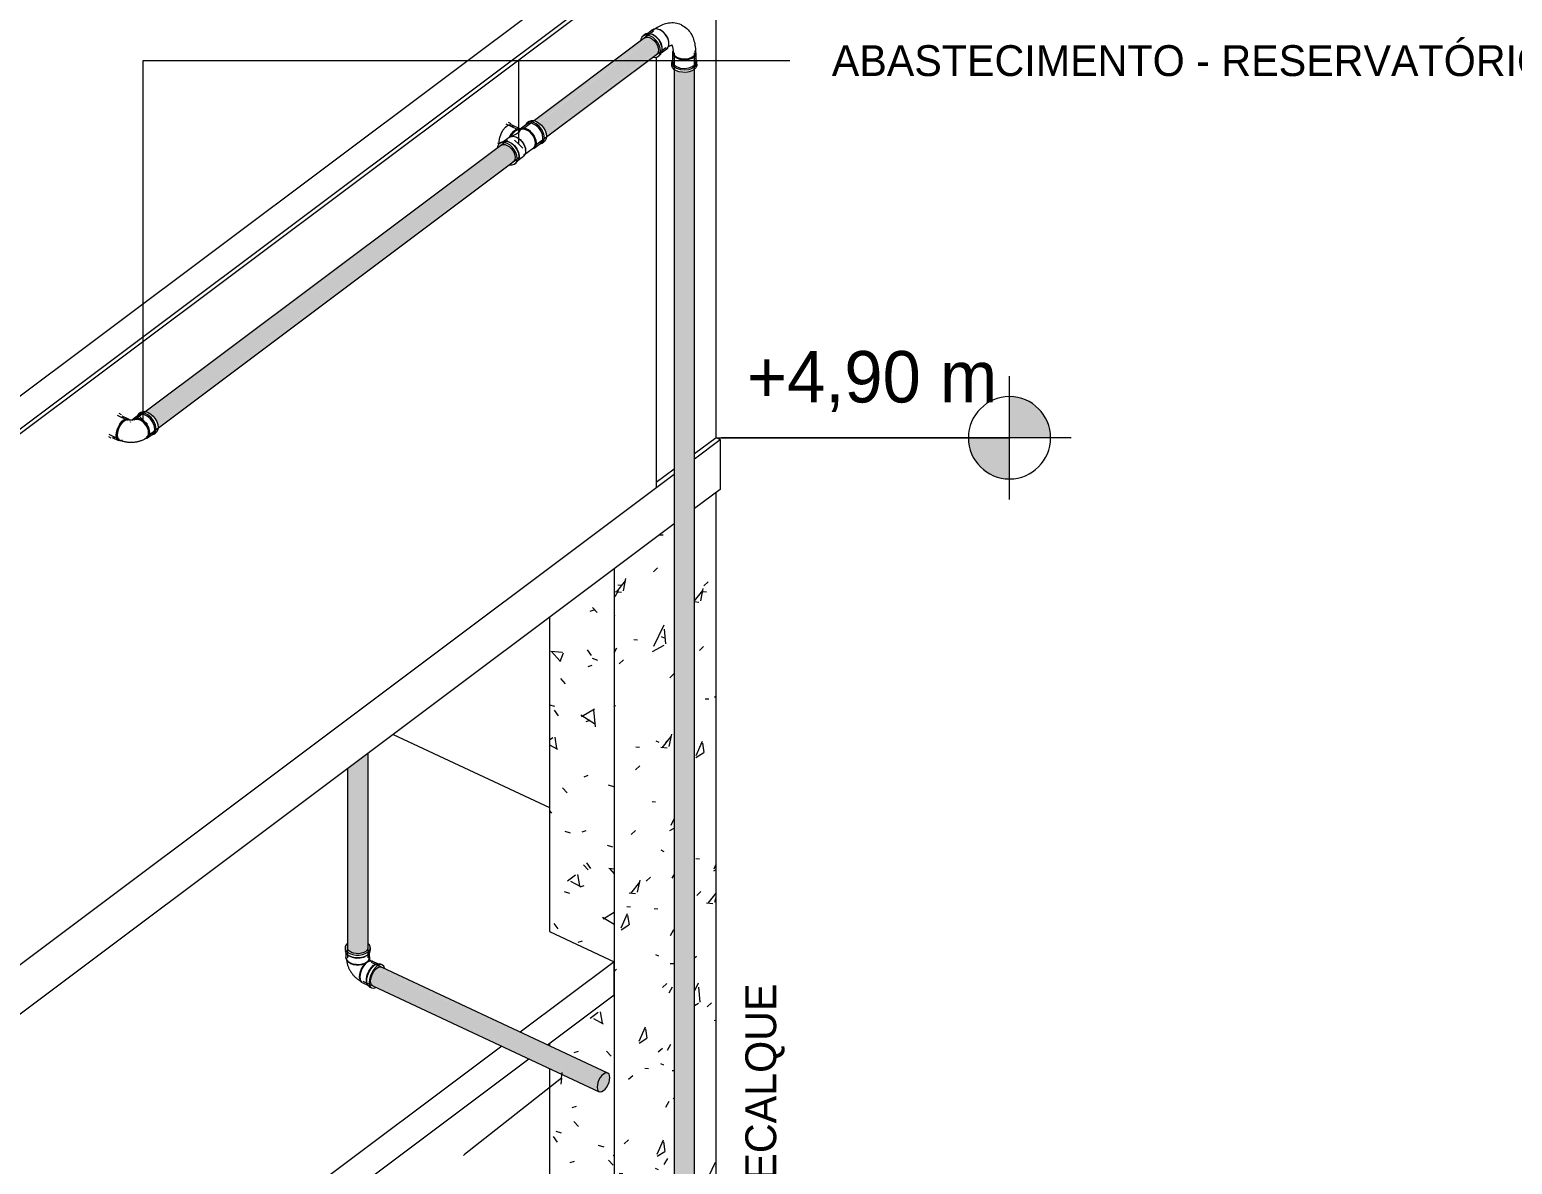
# Model space of a CAD drawing. Header units: metres. Extents: x 147 to 427, y -16 to 162.
# Drawn here: x 407.161 to 410.766, y -8.121 to -5.363 of the extents above; entities that cross this region are included whole.
import ezdxf

# ---------------------------------------------------------------- set-up
doc = ezdxf.new("R2010")
doc.units = ezdxf.units.M
doc.layers.add('A-FLOR', color=7, linetype='Continuous', lineweight=9, true_color=0x007f00)
for name, color, linetype, lineweight in [('A-WALL', 7, 'Continuous', 9), ('G-ANNO-DIMS', 7, 'Continuous', 5), ('G-ANNO-TEXT', 7, 'Continuous', 5), ('P-PIPE', 7, 'Continuous', 5), ('S-COLS', 7, 'Continuous', 5)]:
    doc.layers.add(name, color=color, linetype=linetype, lineweight=lineweight)
doc.styles.add('Century Gothic_1', font='GOTHIC.TTF', dxfattribs={"height": 0.075})
doc.styles.add('Century Gothic_3', font='GOTHIC.TTF', dxfattribs={"height": 0.125})

# ---------------------------------------------------------------- blocks, each defined once
blk = doc.blocks.new('Pilar retangular - 20 x 40 cm-4014565-CAIXA D')
at = {"layer": 'S-COLS', "true_color": 0xc0c0c0}
h = blk.add_hatch(dxfattribs=at)
h.set_pattern_fill('FP_11', color=9, style=0, pattern_type=2)
h.set_pattern_definition([(66.488, (173.182, -8.106), (0.2258913, 0.1435726), [0.03806, -0.41864]), (32.439, (173.182, -8.106), (-0.043703, 0.275211), [0.0223, -0.24535]), (99.022, (173.201, -8.094), (0.182193, 0.418781), [0.02322, -0.25544]), (64.581, (173.182, -8.024), (0.3361065, 0.184093), [0.05715, -0.62861]), (95.479, (173.21, -8.009), (0.294356, 0.619375), [0.03644, -0.40085]), (28.709, (173.182, -8.024), (0.29435, 0.619374), [0.03193, -0.35128]), (51.303, (173.213, -8.021), (0.187991, -0.023976), [0.03527, -0.38797]), (352.732, (173.213, -8.021), (0.076629, 0.354302), [0.01579, -0.17372]), (77.796, (173.229, -8.023), (0.264619, 0.3303264), [0.03021, -0.33228]), (60.21, (173.182, -8.106), (0.0038319, 0.1391553), [0.0166, -0.3113, 0.0166, -0.32035, -0.33317]), (60.21, (173.182, -8.106), (0.0038319, 0.1391553), [-0.66484, 0.0166, -0.31658]), (42.628, (173.182, -8.106), (0.0828553, 0.2235527), [0.014, -0.14811, 0.014, -0.25632, -0.10715]), (42.628, (173.182, -8.106), (0.0828553, 0.2235527), [-0.43244, 0.014, -0.09315]), (355.49, (173.112, -8.159), (0.1681203, 0.1167417), [0.00879, -0.05782, 0.00879, -0.19903, -0.27576]), (355.49, (173.112, -8.159), (0.1681203, 0.1167417), [-0.27443, 0.00879, -0.26697]), (336.159, (173.08, -8.182), (0.183663, 0.178603), [0.00838, -0.07413, 0.00838, -0.12312, -0.18658]), (336.159, (173.08, -8.182), (0.183663, 0.178603), [-0.214, 0.00838, -0.17821])])
h.paths.add_polyline_path([(177.9897, -10.4896), (178.2377, -10.3038), (178.2377, -6.4877), (178.1853, -6.527), (178.1853, -9.6561), (178.1896, -9.6613), (178.191, -9.6651), (178.1909, -9.6755), (178.1888, -9.6792), (178.1888, -9.6986), (178.1872, -9.7025), (178.1859, -9.7169), (178.1809, -9.7416), (178.1745, -9.7601), (178.1656, -9.7799), (178.1539, -9.8001), (178.1439, -9.8138), (178.1272, -9.8315), (178.121, -9.8375), (178.1197, -9.8397), (178.1049, -9.8514), (178.1037, -9.8543), (178.0951, -9.8611), (178.0902, -9.8627), (178.0835, -9.8627), (178.0187, -9.9112), (178.0182, -9.9153), (178.0153, -9.9205), (178.0075, -9.9265), (177.9999, -9.93), (177.9897, -9.9378), (177.9897, -10.2872)])
h.paths.add_polyline_path([(177.9897, -9.8707), (178.0543, -9.8223), (178.0552, -9.8176), (178.0572, -9.8134), (178.0643, -9.8079), (178.0682, -9.8057), (178.0719, -9.805), (178.0863, -9.7942), (178.0888, -9.7934), (178.1019, -9.7798), (178.113, -9.763), (178.1205, -9.749), (178.127, -9.7323), (178.1301, -9.7213), (178.1319, -9.7108), (178.133, -9.7005), (178.1324, -9.6995), (178.1321, -9.6824), (178.1318, -9.6787), (178.1303, -9.6757), (178.1301, -9.6642), (178.1324, -9.6594), (178.1357, -9.6555), (178.1357, -6.5642), (177.9897, -6.6735), (177.9897, -9.8394)])
h.paths.add_polyline_path([(178.1227, -9.8247), (178.1227, -9.8239), (178.1225, -9.8239)])
h = blk.add_hatch(dxfattribs=at)
h.set_pattern_fill('FP_12', color=9, style=0, pattern_type=2)
h.set_pattern_definition([(37.1, (183.152, -6.918), (0.285897, -0.159425), [0.02409, -0.26502]), (330.855, (183.152, -6.918), (-0.055305, 0.33382), [0.02728, -0.30007]), (99.407, (183.176, -6.931), (0.230597, 0.174395), [0.0282, -0.31017]), (31.078, (183.152, -6.836), (0.4254, -0.266755), [0.03625, -0.39874]), (96.139, (183.187, -6.859), (0.372554, 0.22454), [0.04118, -0.45295]), (327.91, (183.152, -6.836), (0.372552, 0.22455), [0.04184, -0.46027]), (355.797, (183.192, -6.875), (0.237922, -0.27613), [0.02798, -0.30783]), (310.75, (183.192, -6.875), (0.096985, 0.251513), [0.03037, -0.33412]), (68.913, (183.212, -6.898), (0.334911, -0.024614), [0.02246, -0.2471]), (17.764, (183.152, -6.918), (0.0048522, 0.1340203), [0.01096, -0.20555, 0.01096, -0.21152, -0.21999]), (17.764, (183.152, -6.918), (0.0048522, 0.1340203), [-0.43899, 0.01096, -0.20903]), (341.606, (183.152, -6.918), (0.104863, 0.1124244), [0.01374, -0.14535, 0.01374, -0.25155, -0.10516]), (341.606, (183.152, -6.918), (0.104863, 0.1124244), [-0.42438, 0.01374, -0.09141]), (311.707, (183.063, -6.877), (0.2127834, -0.1087668), [0.01667, -0.10965, 0.01667, -0.37745, -0.52297]), (311.707, (183.063, -6.877), (0.2127834, -0.1087668), [-0.52044, 0.01667, -0.50629]), (305.365, (183.023, -6.858), (0.232455, -0.0677502), [0.01676, -0.14826, 0.01676, -0.24626, -0.37319]), (305.365, (183.023, -6.858), (0.232455, -0.0677502), [-0.42803, 0.01676, -0.35644])])
h.paths.add_polyline_path([(177.9897, -10.4896), (177.9893, -9.9379), (177.9804, -9.9418), (177.9694, -9.9483), (177.9493, -9.9563), (177.9299, -9.961), (177.9094, -9.9633), (177.8875, -9.9638), (177.8653, -9.961), (177.8419, -9.9553), (177.8328, -9.9517), (177.8328, -10.4162), (177.8822, -10.4393)])
h.paths.add_polyline_path([(177.8898, -9.9097), (177.9107, -9.9089), (177.926, -9.9064), (177.9388, -9.9025), (177.9531, -9.8946), (177.9566, -9.8908), (177.9675, -9.8824), (177.9723, -9.8765), (177.9782, -9.8724), (177.9828, -9.8709), (177.9897, -9.8707), (177.9897, -7.7092), (177.8328, -7.8268), (177.8328, -7.8328), (177.9749, -7.8992), (177.9773, -7.9016), (177.9789, -7.9053), (177.9794, -7.9101), (177.9789, -7.9157), (177.9773, -7.9217), (177.9749, -7.9277), (177.9717, -7.9333), (177.9679, -7.9381), (177.9639, -7.9418), (177.9599, -7.9442), (177.9562, -7.9449), (177.9505, -7.943), (177.8328, -7.888), (177.8332, -9.8912), (177.851, -9.9), (177.8526, -9.9016), (177.874, -9.9075), (177.8886, -9.9095)])
h.paths.add_polyline_path([(177.8512, -9.9014), (177.8503, -9.901), (177.8511, -9.9014)])
h.paths.add_polyline_path([(177.9897, -7.6286), (177.9897, -6.6735), (177.8328, -6.7911), (177.8328, -7.5552), (177.8822, -7.5783)])
at = {"layer": 'S-COLS'}
for p, q in [((178.2377, -10.3038), (178.2377, -6.4877)), ((177.9897, -6.6735), (177.9897, -9.8707)), ((177.8328, -6.7911), (177.8328, -7.5552)), ((177.8328, -7.8268), (177.8328, -7.8328)), ((177.8328, -7.888), (177.8328, -9.891)), ((177.9897, -9.9376), (177.9897, -10.4896)), ((177.8328, -9.9517), (177.8328, -10.4162)), ((178.2377, -10.3038), (177.9897, -10.4896)), ((177.9897, -10.4896), (177.8328, -10.4162))]:
    blk.add_line(p, q, dxfattribs=at)
blk = doc.blocks.new('Joelho 45_90 - Agua Fria_Soldavel - MEP - Tigre - Standard-V300-CAIXA D')
at = {"layer": 'P-PIPE'}
for p, q in [((176.792, -6.2989), (176.7861, -6.2961)), ((176.8092, -6.3092), (176.7935, -6.3019)), ((176.7977, -6.3066), (176.7965, -6.3039)), ((176.8331, -6.3001), (176.8207, -6.3094)), ((176.8384, -6.2936), (176.8337, -6.2971)), ((176.8145, -6.3176), (176.8141, -6.3159)), ((176.8706, -6.3463), (176.8752, -6.3428)), ((176.7601, -6.3519), (176.7659, -6.3546)), ((176.7692, -6.3538), (176.7849, -6.3611)), ((176.7727, -6.3549), (176.7755, -6.354)), ((176.7932, -6.3606), (176.7947, -6.3599)), ((176.8551, -6.3553), (176.8675, -6.346))]:
    blk.add_line(p, q, dxfattribs=at)
for points in [[(176.7793, -6.3485, 0), (176.7799, -6.3421, 0), (176.7816, -6.3352, 0), (176.7845, -6.3283, 0), (176.7881, -6.3219, 0), (176.7924, -6.3163, 0), (176.797, -6.3121, 0), (176.8016, -6.3094, 0), (176.8059, -6.3085, 0), (176.8096, -6.3095, 0), (176.8123, -6.3119, 0)], [(176.8123, -6.3119, 0), (176.8096, -6.3095, 0), (176.8059, -6.3085, 0), (176.8016, -6.3094, 0), (176.797, -6.3121, 0), (176.7924, -6.3163, 0), (176.7881, -6.3219, 0), (176.7845, -6.3283, 0), (176.7816, -6.3352, 0), (176.7799, -6.3421, 0), (176.7793, -6.3485, 0)], [(176.8184, -6.3117, 0), (176.822, -6.3086, 0), (176.8267, -6.3071, 0), (176.8321, -6.3073, 0), (176.8379, -6.3093, 0), (176.8437, -6.3128, 0), (176.8491, -6.3176, 0), (176.8538, -6.3235, 0), (176.8574, -6.3299, 0), (176.8596, -6.3365, 0), (176.8604, -6.3429, 0)], [(176.8604, -6.3429, 0), (176.8596, -6.3365, 0), (176.8574, -6.3299, 0), (176.8538, -6.3235, 0), (176.8491, -6.3176, 0), (176.8437, -6.3128, 0), (176.8379, -6.3093, 0), (176.8321, -6.3073, 0), (176.8267, -6.3071, 0), (176.822, -6.3086, 0), (176.8184, -6.3117, 0)], [(176.8763, -6.333, 0), (176.8748, -6.3238, 0), (176.8706, -6.3144, 0), (176.8642, -6.3059, 0), (176.8563, -6.2992, 0), (176.848, -6.2953, 0), (176.8401, -6.2946, 0), (176.8337, -6.2971, 0), (176.8295, -6.3026, 0)], [(176.8728, -6.3336, 0), (176.8714, -6.325, 0), (176.8675, -6.3163, 0), (176.8615, -6.3083, 0), (176.8542, -6.3021, 0), (176.8464, -6.2985, 0), (176.839, -6.2978, 0), (176.8331, -6.3002, 0)], [(176.8384, -6.2936, 0), (176.8397, -6.2927, 0), (176.8447, -6.2911, 0), (176.8506, -6.2913, 0), (176.8568, -6.2934, 0), (176.863, -6.2972, 0), (176.8689, -6.3024, 0), (176.8739, -6.3086, 0), (176.8777, -6.3156, 0), (176.8801, -6.3227, 0), (176.8809, -6.3295, 0)], [(176.8103, -6.3114, 0), (176.8068, -6.3106, 0), (176.8027, -6.3114, 0), (176.7984, -6.3139, 0), (176.794, -6.3179, 0), (176.7899, -6.3232, 0), (176.7865, -6.3293, 0), (176.7838, -6.3358, 0), (176.7821, -6.3423, 0), (176.7815, -6.3484, 0)], [(176.7815, -6.3484, 0), (176.7821, -6.3423, 0), (176.7838, -6.3358, 0), (176.7865, -6.3293, 0), (176.7899, -6.3232, 0), (176.794, -6.3179, 0), (176.7984, -6.3139, 0), (176.8027, -6.3114, 0), (176.8068, -6.3106, 0), (176.8103, -6.3114, 0)], [(176.8209, -6.3112, 0), (176.8209, -6.3112, 0), (176.8208, -6.3112, 0), (176.8207, -6.3113, 0), (176.8206, -6.3113, 0), (176.8204, -6.3114, 0), (176.8202, -6.3115, 0), (176.8199, -6.3116, 0), (176.8196, -6.3116, 0), (176.8193, -6.3117, 0), (176.819, -6.3118, 0), (176.8186, -6.3119, 0), (176.8182, -6.3119, 0), (176.8178, -6.312, 0), (176.8174, -6.312, 0), (176.817, -6.3121, 0), (176.8165, -6.3121, 0), (176.8161, -6.3121, 0), (176.8156, -6.3122, 0), (176.8152, -6.3122, 0), (176.8147, -6.3121, 0), (176.8143, -6.3121, 0), (176.8138, -6.3121, 0), (176.8134, -6.3121, 0), (176.813, -6.312, 0), (176.8126, -6.312, 0), (176.8122, -6.3119, 0), (176.8118, -6.3118, 0), (176.8115, -6.3117, 0), (176.8112, -6.3117, 0), (176.8109, -6.3116, 0), (176.8106, -6.3115, 0), (176.8104, -6.3114, 0), (176.8102, -6.3114, 0), (176.81, -6.3113, 0), (176.8099, -6.3112, 0), (176.8099, -6.3112, 0)], [(176.8581, -6.3431, 0), (176.8574, -6.3371, 0), (176.8553, -6.3308, 0), (176.8519, -6.3247, 0), (176.8475, -6.3192, 0), (176.8424, -6.3146, 0), (176.8368, -6.3113, 0), (176.8313, -6.3094, 0), (176.8262, -6.3092, 0), (176.8218, -6.3106, 0)], [(176.8218, -6.3106, 0), (176.8262, -6.3092, 0), (176.8313, -6.3094, 0), (176.8368, -6.3113, 0), (176.8424, -6.3146, 0), (176.8475, -6.3192, 0), (176.8519, -6.3247, 0), (176.8553, -6.3308, 0), (176.8574, -6.3371, 0), (176.8581, -6.3431, 0)], [(176.8604, -6.3429, 0), (176.8596, -6.3485, 0), (176.8574, -6.353, 0), (176.8538, -6.3561, 0), (176.8491, -6.3576, 0)], [(176.8491, -6.3576, 0), (176.8538, -6.3561, 0), (176.8574, -6.353, 0), (176.8596, -6.3485, 0), (176.8604, -6.3429, 0)], [(176.8519, -6.3557, 0), (176.8553, -6.3527, 0), (176.8574, -6.3484, 0), (176.8581, -6.3431, 0)], [(176.8581, -6.3431, 0), (176.8574, -6.3484, 0), (176.8553, -6.3527, 0), (176.8519, -6.3557, 0)], [(176.8642, -6.3488, 0), (176.8706, -6.3462, 0), (176.8748, -6.3407, 0), (176.8763, -6.333, 0)], [(176.8675, -6.346, 0), (176.8714, -6.3408, 0), (176.8728, -6.3336, 0)], [(176.8809, -6.3295, 0), (176.8801, -6.3355, 0), (176.8777, -6.3404, 0), (176.8739, -6.3437, 0)], [(176.7893, -6.3618, 0), (176.7881, -6.3618, 0), (176.7845, -6.3609, 0), (176.7816, -6.3583, 0), (176.7799, -6.354, 0), (176.7793, -6.3485, 0)], [(176.7793, -6.3485, 0), (176.7799, -6.354, 0), (176.7816, -6.3583, 0), (176.7845, -6.3609, 0), (176.7881, -6.3618, 0), (176.7893, -6.3618, 0)], [(176.7815, -6.3484, 0), (176.7821, -6.3537, 0), (176.7838, -6.3577, 0), (176.7865, -6.3602, 0)], [(176.7865, -6.3602, 0), (176.7838, -6.3577, 0), (176.7821, -6.3537, 0), (176.7815, -6.3484, 0)], [(176.8531, -6.3549, 0), (176.8516, -6.356, 0), (176.85, -6.357, 0), (176.8484, -6.358, 0), (176.8468, -6.3589, 0), (176.8452, -6.3597, 0), (176.8436, -6.3605, 0), (176.8419, -6.3613, 0), (176.8403, -6.3619, 0), (176.8386, -6.3626, 0), (176.8369, -6.3631, 0), (176.8352, -6.3636, 0), (176.8335, -6.3641, 0), (176.8318, -6.3646, 0), (176.8301, -6.3649, 0), (176.8284, -6.3653, 0), (176.8267, -6.3656, 0), (176.825, -6.3658, 0), (176.8232, -6.366, 0), (176.8215, -6.3662, 0), (176.8198, -6.3663, 0), (176.818, -6.3664, 0), (176.8163, -6.3665, 0), (176.8146, -6.3665, 0), (176.8128, -6.3664, 0), (176.8111, -6.3663, 0), (176.8094, -6.3662, 0), (176.8076, -6.3661, 0), (176.8059, -6.3658, 0), (176.8042, -6.3656, 0), (176.8024, -6.3653, 0), (176.8007, -6.365, 0), (176.799, -6.3646, 0), (176.7973, -6.3642, 0), (176.7956, -6.3637, 0), (176.7939, -6.3632, 0), (176.7923, -6.3626, 0), (176.7906, -6.362, 0), (176.7889, -6.3613, 0), (176.7873, -6.3606, 0), (176.7869, -6.3604, 0)]]:
    blk.add_polyline3d(points, dxfattribs=at)
blk = doc.blocks.new('Te_Reducao - Agua Fria_Soldavel - MEP - Tigre - Standard-V301-CAIXA D')
at = {"layer": 'P-PIPE'}
for p, q in [((177.7824, -5.5862), (177.7778, -5.5897)), ((177.7391, -5.5913), (177.7333, -5.5885)), ((177.7609, -5.6038), (177.7406, -5.5943)), ((177.7448, -5.599), (177.7437, -5.5963)), ((177.7519, -5.6239), (177.7508, -5.6235)), ((177.7772, -5.5928), (177.7617, -5.6044)), ((177.7115, -5.6397), (177.7107, -5.6336)), ((177.7159, -5.636), (177.7112, -5.6395)), ((177.7345, -5.6247), (177.719, -5.6363)), ((177.7304, -5.6342), (177.7281, -5.6338)), ((177.7345, -5.6247), (177.7358, -5.6238)), ((177.7696, -5.6682), (177.7816, -5.6592)), ((177.7746, -5.6553), (177.7745, -5.6541)), ((177.7816, -5.6592), (177.7935, -5.6502)), ((177.7955, -5.6506), (177.8115, -5.6386)), ((177.8146, -5.6389), (177.8193, -5.6354)), ((177.7481, -5.6887), (177.7528, -5.6853)), ((177.7534, -5.6822), (177.7694, -5.6701)), ((177.7587, -5.6698), (177.7583, -5.6738)), ((177.7584, -5.6742), (177.7586, -5.6719))]:
    blk.add_line(p, q, dxfattribs=at)
for points in [[(177.8203, -5.6256, 0), (177.8189, -5.6164, 0), (177.8147, -5.607, 0), (177.8083, -5.5985, 0), (177.8004, -5.5918, 0), (177.792, -5.5879, 0), (177.7841, -5.5872, 0), (177.7777, -5.5897, 0), (177.7735, -5.5952, 0)], [(177.7824, -5.5862, 0), (177.7838, -5.5853, 0), (177.7888, -5.5837, 0), (177.7946, -5.5839, 0), (177.8009, -5.586, 0), (177.8071, -5.5898, 0), (177.8129, -5.595, 0), (177.8179, -5.6013, 0), (177.8218, -5.6082, 0), (177.8242, -5.6153, 0), (177.825, -5.6221, 0)], [(177.7107, -5.6336, 0), (177.7118, -5.6249, 0), (177.7149, -5.6156, 0), (177.7196, -5.6069, 0), (177.7254, -5.5998, 0), (177.7316, -5.5952, 0), (177.7374, -5.5936, 0), (177.7421, -5.5952, 0)], [(177.7358, -5.6238, 0), (177.7404, -5.6157, 0), (177.7459, -5.6092, 0), (177.7517, -5.6048, 0), (177.7572, -5.6031, 0), (177.7618, -5.6043, 0)], [(177.7358, -5.6238, 0), (177.7399, -5.6222, 0), (177.7447, -5.6219, 0), (177.7499, -5.6232, 0), (177.7553, -5.6258, 0), (177.7605, -5.6296, 0), (177.7652, -5.6344, 0), (177.7692, -5.64, 0), (177.7722, -5.6459, 0), (177.7741, -5.652, 0), (177.7747, -5.6577, 0)], [(177.7389, -5.6225, 0), (177.7417, -5.6178, 0), (177.7457, -5.6125, 0), (177.7501, -5.6085, 0), (177.7545, -5.606, 0), (177.7586, -5.6051, 0), (177.7621, -5.606, 0)], [(177.7413, -5.6221, 0), (177.7444, -5.6202, 0), (177.7506, -5.6168, 0), (177.7559, -5.6134, 0)], [(177.7509, -5.6236, 0), (177.7516, -5.6238, 0), (177.7566, -5.6263, 0), (177.7614, -5.63, 0), (177.7658, -5.6345, 0), (177.7695, -5.6398, 0), (177.7723, -5.6454, 0), (177.774, -5.651, 0), (177.7746, -5.6564, 0)], [(177.7559, -5.6134, 0), (177.7594, -5.6102, 0), (177.7612, -5.6076, 0), (177.7621, -5.606, 0)], [(177.8008, -5.6382, 0), (177.8001, -5.6325, 0), (177.7982, -5.6264, 0), (177.7952, -5.6204, 0), (177.7912, -5.6149, 0), (177.7865, -5.6101, 0), (177.7813, -5.6062, 0), (177.7759, -5.6036, 0), (177.7707, -5.6024, 0), (177.7659, -5.6026, 0), (177.7618, -5.6043, 0)], [(177.7621, -5.606, 0), (177.762, -5.6052, 0), (177.7618, -5.6043, 0)], [(177.7985, -5.6385, 0), (177.798, -5.6331, 0), (177.7962, -5.6274, 0), (177.7934, -5.6218, 0), (177.7897, -5.6166, 0), (177.7853, -5.6121, 0), (177.7805, -5.6084, 0), (177.7755, -5.6059, 0), (177.7706, -5.6046, 0), (177.766, -5.6047, 0), (177.7621, -5.606, 0)], [(177.8168, -5.6262, 0), (177.8155, -5.6177, 0), (177.8116, -5.6089, 0), (177.8056, -5.6009, 0), (177.7983, -5.5948, 0), (177.7904, -5.5911, 0), (177.7831, -5.5904, 0), (177.7771, -5.5928, 0)], [(177.825, -5.6221, 0), (177.8242, -5.6281, 0), (177.8218, -5.633, 0), (177.8179, -5.6363, 0)], [(177.7538, -5.6754, 0), (177.753, -5.6686, 0), (177.7506, -5.6615, 0), (177.7467, -5.6546, 0), (177.7418, -5.6483, 0), (177.7359, -5.6431, 0), (177.7297, -5.6393, 0), (177.7234, -5.6373, 0), (177.7176, -5.637, 0), (177.7126, -5.6386, 0), (177.7088, -5.642, 0), (177.7064, -5.6468, 0), (177.7057, -5.6507, 0)], [(177.7147, -5.6441, 0), (177.7158, -5.6434, 0), (177.7199, -5.6421, 0), (177.7246, -5.6423, 0), (177.7297, -5.644, 0), (177.7348, -5.647, 0), (177.7395, -5.6513, 0), (177.7436, -5.6564, 0), (177.7467, -5.662, 0), (177.7486, -5.6678, 0), (177.7493, -5.6733, 0)], [(177.7159, -5.6361, 0), (177.7223, -5.6335, 0), (177.7302, -5.6343, 0), (177.7385, -5.6382, 0), (177.7464, -5.6448, 0), (177.7528, -5.6534, 0), (177.757, -5.6628, 0), (177.7585, -5.6719, 0)], [(177.7289, -5.634, 0), (177.7323, -5.6347, 0), (177.7401, -5.6383, 0), (177.7474, -5.6445, 0), (177.7534, -5.6525, 0), (177.7573, -5.6612, 0), (177.7587, -5.6698, 0)], [(177.7747, -5.6577, 0), (177.7741, -5.6629, 0), (177.7722, -5.6672, 0), (177.7692, -5.6703, 0)], [(177.7902, -5.6529, 0), (177.7912, -5.6526, 0), (177.7952, -5.6508, 0), (177.7982, -5.6477, 0), (177.8001, -5.6434, 0), (177.8008, -5.6382, 0)], [(177.7934, -5.6503, 0), (177.7962, -5.6473, 0), (177.798, -5.6433, 0), (177.7985, -5.6385, 0)], [(177.8083, -5.6414, 0), (177.8147, -5.6389, 0), (177.8189, -5.6334, 0), (177.8203, -5.6256, 0)], [(177.8116, -5.6386, 0), (177.8155, -5.6335, 0), (177.8168, -5.6262, 0)], [(177.7359, -5.691, 0), (177.7418, -5.6912, 0), (177.7467, -5.6896, 0), (177.7506, -5.6863, 0), (177.753, -5.6814, 0), (177.7538, -5.6754, 0)], [(177.7493, -5.6733, 0), (177.7486, -5.6782, 0), (177.7467, -5.6821, 0), (177.7436, -5.6849, 0)], [(177.7585, -5.6719, 0), (177.757, -5.6797, 0), (177.7528, -5.6852, 0)]]:
    blk.add_polyline3d(points, dxfattribs=at)
blk = doc.blocks.new('AF_Soldavel_Curva 45_90 - Standard-V307-CAIXA D')
at = {"layer": 'P-PIPE'}
for p, q in [((178.0835, -5.3632), (178.0675, -5.3752)), ((178.1018, -5.3635), (178.0978, -5.362)), ((178.1004, -5.3628), (178.0992, -5.3624)), ((178.0643, -5.3749), (178.0597, -5.3784)), ((178.0788, -5.3731), (178.0765, -5.3727)), ((178.0846, -5.3751), (178.077, -5.3729)), ((178.1231, -5.3942), (178.1229, -5.393)), ((178.0966, -5.4276), (178.1012, -5.4242)), ((178.1018, -5.4211), (178.1179, -5.4091)), ((178.1068, -5.4131), (178.107, -5.4108)), ((178.1297, -5.4423), (178.1297, -5.4484)), ((178.1318, -5.419), (178.1318, -5.4399)), ((178.1359, -5.4312), (178.1341, -5.433)), ((178.1869, -5.433), (178.1851, -5.4312)), ((178.1891, -5.4399), (178.1891, -5.419)), ((178.1912, -5.4484), (178.1912, -5.4423))]:
    blk.add_line(p, q, dxfattribs=at)
for points in [[(178.1007, -5.363, 0), (178.093, -5.3608, 0), (178.0863, -5.3617, 0), (178.0814, -5.3653, 0)], [(178.1534, -5.3513, 0), (178.1497, -5.3497, 0), (178.1458, -5.3484, 0), (178.1419, -5.3475, 0), (178.1379, -5.3468, 0), (178.134, -5.3465, 0), (178.1301, -5.3464, 0), (178.1262, -5.3466, 0), (178.1224, -5.3471, 0), (178.1186, -5.3477, 0), (178.1149, -5.3486, 0), (178.1113, -5.3497, 0), (178.1078, -5.351, 0), (178.1043, -5.3524, 0), (178.1009, -5.354, 0), (178.0976, -5.3557, 0), (178.0943, -5.3576, 0), (178.0911, -5.3596, 0), (178.088, -5.3618, 0), (178.0855, -5.3636, 0)], [(178.1152, -5.4106, 0), (178.1202, -5.4068, 0), (178.1228, -5.4005, 0), (178.1228, -5.3925, 0), (178.1202, -5.3837, 0), (178.1151, -5.3752, 0), (178.1084, -5.368, 0), (178.1007, -5.363, 0)], [(178.123, -5.3966, 0), (178.1227, -5.3914, 0), (178.1202, -5.383, 0), (178.1155, -5.375, 0), (178.109, -5.3682, 0), (178.1018, -5.3635, 0)], [(178.1534, -5.3513, 0), (178.157, -5.3531, 0), (178.1605, -5.3553, 0), (178.1637, -5.3577, 0), (178.1667, -5.3603, 0), (178.1695, -5.3631, 0), (178.1721, -5.3661, 0), (178.1744, -5.3692, 0), (178.1765, -5.3724, 0), (178.1784, -5.3757, 0), (178.1801, -5.3791, 0), (178.1816, -5.3826, 0), (178.1829, -5.3861, 0), (178.184, -5.3897, 0), (178.1849, -5.3933, 0), (178.1857, -5.397, 0), (178.1864, -5.4007, 0), (178.1869, -5.4044, 0), (178.1873, -5.4082, 0), (178.1875, -5.412, 0), (178.1876, -5.4159, 0), (178.1876, -5.4177, 0)], [(178.0781, -5.3783, 0), (178.0719, -5.3762, 0), (178.0661, -5.3759, 0), (178.0611, -5.3775, 0), (178.0572, -5.3809, 0), (178.0548, -5.3857, 0), (178.0541, -5.3897, 0)], [(178.0828, -5.3748, 0), (178.0745, -5.3724, 0), (178.0673, -5.3733, 0), (178.0631, -5.376, 0)], [(178.0631, -5.383, 0), (178.0643, -5.3823, 0), (178.0682, -5.381, 0)], [(178.0683, -5.381, 0), (178.0731, -5.3812, 0), (178.0781, -5.3829, 0)], [(178.0844, -5.4299, 0), (178.0902, -5.4301, 0), (178.0952, -5.4285, 0), (178.099, -5.4252, 0), (178.1014, -5.4204, 0), (178.1023, -5.4143, 0), (178.1014, -5.4075, 0), (178.099, -5.4004, 0), (178.0952, -5.3935, 0), (178.0902, -5.3872, 0), (178.0844, -5.382, 0), (178.0781, -5.3783, 0)], [(178.0781, -5.3829, 0), (178.0832, -5.3859, 0), (178.0879, -5.3902, 0), (178.092, -5.3953, 0), (178.0951, -5.4009, 0), (178.0971, -5.4067, 0), (178.0978, -5.4122, 0), (178.0971, -5.4171, 0), (178.0951, -5.4211, 0), (178.092, -5.4238, 0)], [(178.0985, -5.4257, 0), (178.1037, -5.4217, 0), (178.1065, -5.415, 0), (178.1065, -5.4064, 0), (178.1037, -5.3969, 0), (178.0983, -5.3878, 0), (178.091, -5.3801, 0), (178.0828, -5.3748, 0)], [(178.1068, -5.4125, 0), (178.1068, -5.4045, 0), (178.1041, -5.3957, 0), (178.0991, -5.3872, 0), (178.0923, -5.3801, 0), (178.0846, -5.3751, 0)], [(178.1312, -5.4007, 0), (178.1311, -5.4007, 0), (178.1309, -5.4007, 0), (178.1306, -5.4007, 0), (178.1301, -5.4008, 0), (178.1295, -5.4009, 0), (178.1287, -5.4012, 0), (178.1278, -5.4015, 0), (178.1268, -5.4018, 0), (178.1257, -5.4024, 0), (178.1244, -5.403, 0), (178.1231, -5.4037, 0), (178.1216, -5.4046, 0), (178.1201, -5.4056, 0), (178.1185, -5.4067, 0), (178.118, -5.4071, 0)], [(178.1297, -5.4, 0), (178.1297, -5.4001, 0), (178.1299, -5.4002, 0), (178.13, -5.4005, 0), (178.1303, -5.4009, 0), (178.1306, -5.4015, 0), (178.1309, -5.4022, 0), (178.1313, -5.4031, 0), (178.1316, -5.4041, 0), (178.132, -5.4053, 0), (178.1323, -5.4067, 0), (178.1326, -5.4082, 0), (178.1329, -5.4098, 0), (178.1331, -5.4116, 0), (178.1332, -5.4136, 0), (178.1333, -5.4156, 0), (178.1333, -5.4177, 0)], [(178.1317, -5.4359, 0), (178.1301, -5.4397, 0), (178.1304, -5.446, 0), (178.1343, -5.4519, 0), (178.1414, -5.4566, 0)], [(178.1328, -5.4147, 0), (178.1321, -5.4166, 0), (178.1324, -5.4225, 0), (178.1361, -5.428, 0), (178.1427, -5.4324, 0)], [(178.1321, -5.4375, 0), (178.1324, -5.4434, 0), (178.1361, -5.4488, 0), (178.1427, -5.4532, 0)], [(178.1334, -5.4165, 0), (178.1339, -5.4209, 0), (178.1374, -5.4261, 0), (178.1437, -5.4303, 0)], [(178.1414, -5.4566, 0), (178.1508, -5.4596, 0), (178.1614, -5.4605, 0), (178.1719, -5.4593, 0), (178.1809, -5.4559, 0), (178.1876, -5.451, 0), (178.1909, -5.445, 0), (178.1906, -5.4387, 0), (178.1892, -5.4359, 0)], [(178.1427, -5.4324, 0), (178.1515, -5.4352, 0), (178.1613, -5.436, 0), (178.1711, -5.4348, 0), (178.1795, -5.4317, 0), (178.1857, -5.4271, 0), (178.1888, -5.4215, 0), (178.1885, -5.4156, 0), (178.1874, -5.4133, 0)], [(178.1427, -5.4532, 0), (178.1515, -5.456, 0), (178.1613, -5.4569, 0), (178.1711, -5.4557, 0), (178.1795, -5.4526, 0), (178.1857, -5.448, 0), (178.1888, -5.4424, 0), (178.189, -5.4382, 0)], [(178.1437, -5.4303, 0), (178.152, -5.4329, 0), (178.1613, -5.4337, 0), (178.1705, -5.4326, 0), (178.1785, -5.4297, 0), (178.1844, -5.4253, 0), (178.1874, -5.42, 0), (178.1871, -5.4144, 0)], [(178.1414, -5.4627, 0), (178.1358, -5.4593, 0), (178.1319, -5.4551, 0), (178.13, -5.4505, 0), (178.1301, -5.4458, 0)], [(178.191, -5.4463, 0), (178.1909, -5.451, 0), (178.1887, -5.4556, 0), (178.1846, -5.4597, 0), (178.1789, -5.463, 0), (178.1719, -5.4653, 0), (178.1641, -5.4665, 0), (178.156, -5.4664, 0), (178.1483, -5.4651, 0), (178.1414, -5.4627, 0)]]:
    blk.add_polyline3d(points, dxfattribs=at)
blk = doc.blocks.new('Joelho 45_90 - Agua Fria_Soldavel - MEP - Tigre - Standard-V312-CAIXA D')
at = {"layer": 'P-PIPE'}
for p, q in [((177.3357, -7.5942), (177.3357, -7.6002)), ((177.3357, -7.6008), (177.3379, -7.607)), ((177.3378, -7.6026), (177.3378, -7.6188)), ((177.3951, -7.6188), (177.3951, -7.6026)), ((177.3972, -7.6002), (177.3972, -7.5942)), ((177.3401, -7.6096), (177.3419, -7.6114)), ((177.3446, -7.6298), (177.3458, -7.6306)), ((177.3871, -7.6306), (177.3882, -7.6298)), ((177.3879, -7.6304), (177.3923, -7.6279)), ((177.3923, -7.6279), (177.3879, -7.6304)), ((177.3889, -7.6132), (177.3929, -7.6091)), ((177.391, -7.6114), (177.3928, -7.6096)), ((177.3931, -7.6275), (177.3916, -7.6282)), ((177.4171, -7.6343), (177.4014, -7.6269)), ((177.405, -7.6371), (177.411, -7.634)), ((177.4136, -7.6332), (177.4108, -7.634)), ((177.4262, -7.6362), (177.4203, -7.6335)), ((177.3718, -7.6705), (177.3722, -7.6721)), ((177.3771, -7.6788), (177.3928, -7.6862)), ((177.3886, -7.6815), (177.3898, -7.6842)), ((177.3943, -7.6892), (177.4002, -7.6919))]:
    blk.add_line(p, q, dxfattribs=at)
for points in [[(177.3415, -7.5835, 0), (177.3382, -7.587, 0), (177.336, -7.5916, 0), (177.3359, -7.5963, 0), (177.3379, -7.6009, 0), (177.3418, -7.6051, 0), (177.3474, -7.6085, 0), (177.3543, -7.6109, 0), (177.362, -7.6122, 0), (177.37, -7.6123, 0), (177.3778, -7.6111, 0), (177.3848, -7.6088, 0), (177.3906, -7.6055, 0)], [(177.3509, -7.6058, 0), (177.3464, -7.603, 0), (177.3432, -7.5997, 0), (177.3416, -7.5959, 0), (177.3415, -7.5928, 0)], [(177.3913, -7.5925, 0), (177.3912, -7.5963, 0), (177.3894, -7.6, 0), (177.386, -7.6034, 0), (177.3814, -7.6061, 0), (177.3757, -7.6079, 0), (177.3693, -7.6089, 0), (177.3628, -7.6088, 0), (177.3565, -7.6078, 0), (177.3509, -7.6058, 0)], [(177.3906, -7.6055, 0), (177.3947, -7.6014, 0), (177.3969, -7.5968, 0), (177.397, -7.5921, 0), (177.395, -7.5875, 0), (177.3912, -7.5834, 0)], [(177.3906, -7.6115, 0), (177.3956, -7.6059, 0), (177.3972, -7.5997, 0)], [(177.3379, -7.6071, 0), (177.3435, -7.6123, 0), (177.3518, -7.6163, 0), (177.362, -7.6182, 0), (177.3727, -7.6181, 0), (177.3826, -7.6157, 0), (177.3906, -7.6115, 0)], [(177.3889, -7.6293, 0), (177.3835, -7.6324, 0), (177.377, -7.6345, 0), (177.3698, -7.6356, 0), (177.3623, -7.6355, 0), (177.3551, -7.6343, 0), (177.3487, -7.6321, 0), (177.3435, -7.6289, 0), (177.3398, -7.625, 0), (177.338, -7.6207, 0), (177.3379, -7.6175, 0)], [(177.338, -7.6207, 0), (177.3398, -7.625, 0), (177.3435, -7.6289, 0), (177.3487, -7.6321, 0), (177.3551, -7.6343, 0), (177.3623, -7.6355, 0), (177.3698, -7.6356, 0), (177.377, -7.6345, 0), (177.3835, -7.6324, 0), (177.3889, -7.6293, 0)], [(177.3393, -7.6201, 0), (177.3393, -7.6221, 0), (177.3394, -7.624, 0), (177.3396, -7.6259, 0), (177.3398, -7.6277, 0), (177.3401, -7.6295, 0), (177.3405, -7.6314, 0), (177.3409, -7.6332, 0), (177.3414, -7.6349, 0), (177.3419, -7.6367, 0), (177.3425, -7.6384, 0), (177.3431, -7.6401, 0), (177.3437, -7.6418, 0), (177.3444, -7.6434, 0), (177.3452, -7.645, 0), (177.346, -7.6467, 0), (177.3468, -7.6482, 0), (177.3477, -7.6498, 0), (177.3486, -7.6513, 0), (177.3495, -7.6528, 0), (177.3505, -7.6543, 0), (177.3515, -7.6558, 0), (177.3526, -7.6572, 0), (177.3537, -7.6586, 0), (177.3548, -7.66, 0), (177.356, -7.6614, 0), (177.3572, -7.6627, 0), (177.3584, -7.664, 0), (177.3597, -7.6652, 0), (177.361, -7.6664, 0), (177.3624, -7.6676, 0), (177.3637, -7.6688, 0), (177.3651, -7.6699, 0), (177.3666, -7.671, 0), (177.368, -7.6721, 0), (177.3696, -7.6731, 0), (177.3711, -7.674, 0), (177.3727, -7.6749, 0), (177.3743, -7.6758, 0), (177.376, -7.6766, 0), (177.3764, -7.6769, 0)], [(177.3398, -7.6089, 0), (177.345, -7.6139, 0), (177.3528, -7.6176, 0), (177.3623, -7.6194, 0), (177.3722, -7.6193, 0), (177.3815, -7.6171, 0), (177.3889, -7.6132, 0)], [(177.3877, -7.6301, 0), (177.3826, -7.633, 0), (177.3765, -7.6351, 0), (177.3696, -7.6361, 0), (177.3625, -7.636, 0), (177.3557, -7.6349, 0), (177.3496, -7.6327, 0), (177.3447, -7.6297, 0)], [(177.3447, -7.6297, 0), (177.3496, -7.6327, 0), (177.3557, -7.6349, 0), (177.3625, -7.636, 0), (177.3696, -7.6361, 0), (177.3765, -7.6351, 0), (177.3826, -7.633, 0), (177.3877, -7.6301, 0)], [(177.3717, -7.6701, 0), (177.3711, -7.6649, 0), (177.3717, -7.6588, 0), (177.3734, -7.6523, 0), (177.376, -7.6457, 0), (177.3795, -7.6396, 0), (177.3836, -7.6344, 0), (177.3879, -7.6304, 0)], [(177.3879, -7.6304, 0), (177.3836, -7.6344, 0), (177.3795, -7.6396, 0), (177.376, -7.6457, 0), (177.3734, -7.6523, 0), (177.3717, -7.6588, 0), (177.3711, -7.6649, 0), (177.3717, -7.6701, 0)], [(177.3893, -7.6298, 0), (177.3847, -7.634, 0), (177.3804, -7.6396, 0), (177.3767, -7.646, 0), (177.3739, -7.6529, 0), (177.3721, -7.6598, 0), (177.3715, -7.6662, 0), (177.3721, -7.6717, 0), (177.3739, -7.676, 0), (177.3767, -7.6786, 0)], [(177.3767, -7.6786, 0), (177.3739, -7.676, 0), (177.3721, -7.6717, 0), (177.3715, -7.6662, 0), (177.3721, -7.6598, 0), (177.3739, -7.6529, 0), (177.3767, -7.646, 0), (177.3804, -7.6396, 0), (177.3847, -7.634, 0), (177.3893, -7.6298, 0)], [(177.3896, -7.6833, 0), (177.3875, -7.6774, 0), (177.3875, -7.6693, 0), (177.3896, -7.6602, 0), (177.3935, -7.6511, 0), (177.3989, -7.6431, 0), (177.405, -7.6371, 0)], [(177.3951, -7.6895, 0), (177.3908, -7.6861, 0), (177.3885, -7.6797, 0), (177.3885, -7.6711, 0), (177.3908, -7.6613, 0), (177.3951, -7.6515, 0), (177.4008, -7.6429, 0), (177.4073, -7.6366, 0)], [(177.3889, -7.6293, 0), (177.3927, -7.6255, 0), (177.3948, -7.6212, 0), (177.3949, -7.6168, 0)], [(177.3949, -7.6168, 0), (177.3948, -7.6212, 0), (177.3927, -7.6255, 0), (177.3889, -7.6293, 0)], [(177.4018, -7.6272, 0), (177.3981, -7.6262, 0), (177.3939, -7.6271, 0), (177.3893, -7.6298, 0)], [(177.3893, -7.6298, 0), (177.3939, -7.6271, 0), (177.3981, -7.6262, 0), (177.4018, -7.6272, 0)], [(177.3936, -7.6198, 0), (177.3936, -7.6199, 0), (177.3936, -7.6199, 0), (177.3936, -7.62, 0), (177.3936, -7.6202, 0), (177.3937, -7.6203, 0), (177.3937, -7.6205, 0), (177.3938, -7.6208, 0), (177.3939, -7.621, 0), (177.394, -7.6213, 0), (177.3942, -7.6216, 0), (177.3943, -7.6219, 0), (177.3945, -7.6222, 0), (177.3946, -7.6225, 0), (177.3948, -7.6229, 0), (177.395, -7.6232, 0), (177.3953, -7.6235, 0), (177.3955, -7.6239, 0), (177.3957, -7.6242, 0), (177.396, -7.6245, 0), (177.3962, -7.6249, 0), (177.3965, -7.6252, 0), (177.3967, -7.6255, 0), (177.397, -7.6257, 0), (177.3973, -7.626, 0), (177.3975, -7.6263, 0), (177.3978, -7.6265, 0), (177.398, -7.6267, 0), (177.3983, -7.6269, 0), (177.3985, -7.6271, 0), (177.3987, -7.6272, 0), (177.3989, -7.6274, 0), (177.3991, -7.6275, 0), (177.3992, -7.6276, 0), (177.3993, -7.6276, 0), (177.3994, -7.6277, 0), (177.3994, -7.6277, 0)], [(177.4132, -7.6393, 0), (177.4083, -7.6439, 0), (177.4037, -7.6498, 0), (177.3997, -7.6567, 0), (177.3967, -7.6641, 0), (177.3948, -7.6715, 0), (177.3941, -7.6784, 0), (177.3948, -7.6843, 0), (177.3967, -7.6889, 0), (177.3997, -7.6917, 0), (177.4037, -7.6927, 0), (177.4083, -7.6917, 0), (177.4105, -7.6907, 0)], [(177.3977, -7.6757, 0), (177.3982, -7.6701, 0), (177.3998, -7.6641, 0), (177.4022, -7.6581, 0), (177.4054, -7.6524, 0), (177.4092, -7.6476, 0), (177.4132, -7.6439, 0), (177.4172, -7.6416, 0), (177.4209, -7.6408, 0), (177.4242, -7.6416, 0)], [(177.4073, -7.6366, 0), (177.4138, -7.6332, 0), (177.4196, -7.6332, 0), (177.4203, -7.6335, 0)], [(177.4319, -7.6451, 0), (177.4316, -7.6439, 0), (177.4297, -7.6393, 0), (177.4267, -7.6365, 0), (177.4227, -7.6355, 0), (177.4181, -7.6365, 0), (177.4132, -7.6393, 0)], [(177.4022, -7.6865, 0), (177.3998, -7.6842, 0), (177.3982, -7.6805, 0), (177.3977, -7.6757, 0)]]:
    blk.add_polyline3d(points, dxfattribs=at)
blk = doc.blocks.new('Elevações de ponto - Padrão-77235-CAIXA D')
at = {"layer": 'G-ANNO-DIMS', "true_color": 0xff0000}
h = blk.add_hatch(color=1, dxfattribs=at)
edge = h.paths.add_edge_path()
edge.add_line((174.2911, -10.489), (174.2652, -10.4924))
edge.add_line((174.2652, -10.4924), (174.2411, -10.5024))
edge.add_line((174.2411, -10.5024), (174.2204, -10.5183))
edge.add_line((174.2204, -10.5183), (174.2045, -10.539))
edge.add_line((174.2045, -10.539), (174.1945, -10.5631))
edge.add_line((174.1945, -10.5631), (174.1911, -10.589))
edge.add_line((174.2911, -10.589), (174.2911, -10.489))
edge = h.paths.add_edge_path()
edge.add_line((174.2911, -10.589), (174.1911, -10.589))
h = blk.add_hatch(color=1, dxfattribs=at)
edge = h.paths.add_edge_path()
edge.add_line((174.2911, -10.689), (174.317, -10.6856))
edge.add_line((174.317, -10.6856), (174.3411, -10.6756))
edge.add_line((174.3411, -10.6756), (174.3618, -10.6597))
edge.add_line((174.3618, -10.6597), (174.3777, -10.639))
edge.add_line((174.3777, -10.639), (174.3877, -10.6149))
edge.add_line((174.3877, -10.6149), (174.3911, -10.589))
edge.add_line((174.2911, -10.589), (174.2911, -10.689))
edge = h.paths.add_edge_path()
edge.add_line((174.2911, -10.589), (174.3911, -10.589))
at = {"layer": 'G-ANNO-DIMS'}
for p, q in [((174.2911, -10.739), (174.2911, -10.439)), ((174.1411, -10.589), (174.9911, -10.589))]:
    blk.add_line(p, q, dxfattribs=at)
blk.add_circle((174.2911, -10.589), 0.1, dxfattribs=at)

msp = doc.modelspace()

# ---------------------------------------------------------------- hatches: boundary and pattern name
at = {"layer": 'P-PIPE', "true_color": 0x00ffff}
for points in [[(408.3964, -5.5881), (408.6699, -5.3828), (408.664, -5.3811), (408.6602, -5.3811), (408.6564, -5.3823), (408.3873, -5.5841), (408.393, -5.586), (408.3962, -5.5879)], [(408.7371, -9.6784), (408.7371, -5.4639), (408.7326, -5.4621), (408.7278, -5.4593), (408.7283, -9.6696), (408.7294, -9.6723), (408.7336, -9.6763), (408.7359, -9.6777)], [(408.7555, -9.6815), (408.764, -9.6799), (408.7676, -9.6787), (408.7723, -9.676), (408.7717, -5.4626), (408.7685, -5.4638), (408.7618, -5.4656), (408.7535, -5.4664), (408.7482, -5.4664), (408.7383, -5.4643), (408.7371, -5.4639), (408.7372, -9.6784), (408.7436, -9.6806), (408.7491, -9.6815), (408.7535, -9.6815)], [(408.7723, -9.676), (408.7756, -9.6726), (408.7774, -9.6689), (408.7775, -9.6491), (408.7774, -5.4591), (408.7756, -5.4604), (408.7723, -5.4623), (408.7723, -9.6733)], [(407.4524, -6.2955), (408.3217, -5.644), (408.3167, -5.6423), (408.3116, -5.6422), (408.308, -5.6434), (407.4431, -6.2915), (407.4489, -6.2934), (407.4513, -6.2948)], [(407.4725, -6.3244), (408.3414, -5.6732), (408.34, -5.6655), (408.3379, -5.6603), (408.3339, -5.6541), (408.3316, -5.6512), (408.3268, -5.647), (408.3218, -5.644), (407.4525, -6.2955), (407.4572, -6.2989), (407.4617, -6.3033), (407.4677, -6.3116), (407.4698, -6.3156), (407.4724, -6.3238)], [(407.4728, -6.3314), (408.3389, -5.6821), (408.3408, -5.6781), (408.3413, -5.6734), (407.4725, -6.3246), (407.4729, -6.331)], [(407.9615, -7.6089), (407.9705, -7.607), (407.9745, -7.6055), (407.9782, -7.6034), (407.9782, -7.1259), (407.9431, -7.1522), (407.9432, -7.6058), (407.9497, -7.6079), (407.9551, -7.6088), (407.9595, -7.6089)], [(407.9782, -7.6034), (407.9816, -7.6), (407.9833, -7.5962), (407.9834, -7.5875), (407.9833, -7.122), (407.9782, -7.1259), (407.9782, -7.6014)], [(407.9431, -7.6058), (407.9431, -7.1522), (407.9337, -7.1592), (407.9339, -7.5963), (407.9354, -7.5997), (407.9395, -7.6036), (407.9419, -7.6051)], [(408.556, -7.9015), (408.5601, -7.8992), (408.5638, -7.8984), (408.5653, -7.8984), (408.0148, -7.6413), (408.0129, -7.6409), (408.0092, -7.6417), (408.0053, -7.6439), (408.552, -7.8997)], [(408.5451, -7.9442), (408.5426, -7.9418), (408.5411, -7.9381), (408.5405, -7.9333), (407.9899, -7.6759), (407.9904, -7.6807), (407.9926, -7.6849), (407.9944, -7.6865), (408.5426, -7.943)], [(408.5405, -7.9333), (408.5411, -7.9277), (408.5426, -7.9217), (408.5451, -7.9157), (408.5483, -7.91), (408.552, -7.9052), (408.556, -7.9015), (408.0052, -7.6441), (407.9997, -7.6498), (407.9958, -7.6556), (407.9943, -7.6583), (407.9914, -7.6662), (407.9901, -7.673), (407.9904, -7.676), (408.5387, -7.9324)], [(408.5483, -7.9449), (408.5521, -7.9442), (408.5561, -7.9418), (408.5601, -7.9381), (408.5638, -7.9333), (408.567, -7.9277), (408.5695, -7.9217), (408.571, -7.9157), (408.5715, -7.91), (408.571, -7.9052), (408.5695, -7.9015), (408.567, -7.8992), (408.5638, -7.8984), (408.56, -7.8992), (408.556, -7.9016), (408.552, -7.9053), (408.5483, -7.9101), (408.5451, -7.9157), (408.5426, -7.9217), (408.5411, -7.9277), (408.5405, -7.9333), (408.5411, -7.9381), (408.5426, -7.9418), (408.5451, -7.9442)]]:
    msp.add_hatch(color=4, dxfattribs=at).paths.add_polyline_path(points)
h = msp.add_hatch(color=4, dxfattribs=at)
h.paths.add_polyline_path([(408.4165, -5.6171), (408.6898, -5.4118), (408.6891, -5.4063), (408.687, -5.4005), (408.6823, -5.393), (408.6798, -5.3899), (408.6749, -5.3857), (408.6703, -5.3829), (408.3967, -5.5883), (408.4014, -5.5917), (408.4059, -5.5961), (408.4109, -5.6027), (408.4145, -5.61), (408.4164, -5.6164)])
h.paths.add_polyline_path([(408.6988, -5.4055), (408.6989, -5.4052), (408.6988, -5.4053)])
h = msp.add_hatch(color=4, dxfattribs=at)
h.paths.add_polyline_path([(408.4169, -5.6241), (408.6874, -5.4208), (408.6893, -5.4168), (408.6899, -5.4122), (408.4166, -5.6173), (408.4169, -5.6237)])
h.paths.add_polyline_path([(408.6987, -5.4129), (408.6989, -5.4122), (408.6987, -5.4129)])
h = msp.add_hatch(color=4, dxfattribs=at)
h.paths.add_polyline_path([(408.3487, -5.6263), (408.3485, -5.6262), (408.3485, -5.6262)])
h.paths.add_polyline_path([(408.3335, -5.6221), (408.3342, -5.6218), (408.3336, -5.622)])

# ---------------------------------------------------------------- linework, layer by layer
at = {"layer": 'A-FLOR'}
for p, q in [((406.846, -6.4713), (408.8299, -4.9848)), ((408.8299, -6.3548), (408.8299, -4.9848)), ((408.6824, -5.1759), (406.9935, -6.4414)), ((408.8299, -6.3548), (408.7774, -6.3942)), ((408.7774, -6.4061), (408.8397, -6.3594)), ((408.8397, -6.3594), (408.8299, -6.3548)), ((408.8397, -6.3594), (408.8397, -6.4803)), ((406.8559, -7.8459), (408.7278, -6.4433)), ((408.7278, -6.4313), (408.6845, -6.4638)), ((408.8397, -6.4803), (408.7774, -6.527)), ((408.7278, -6.5642), (406.8559, -7.9668)), ((408.0451, -7.0757), (408.425, -7.2534)), ((408.425, -7.5552), (408.5819, -7.6286)), ((408.5819, -7.6286), (408.3538, -7.7995)), ((408.5819, -7.7092), (408.5819, -7.6286)), ((408.42, -7.8305), (408.5819, -7.7092)), ((408.3085, -7.8335), (407.4084, -8.5079)), ((407.4746, -8.5389), (408.3747, -7.8645))]:
    msp.add_line(p, q, dxfattribs=at)
at = {"layer": 'A-WALL'}
for p, q in [((408.6845, -5.1863), (407.0111, -6.4401)), ((408.6845, -5.4295), (408.6845, -6.4758))]:
    msp.add_line(p, q, dxfattribs=at)
at = {"layer": 'G-ANNO-DIMS'}
msp.add_line((408.8299, -6.3548), (409.5433, -6.3548), dxfattribs=at)
at = {"layer": 'G-ANNO-TEXT'}
for p, q in [((407.4371, -5.438), (409.0095, -5.438)), ((407.4371, -6.3121), (407.4371, -5.438)), ((408.3501, -5.438), (409.0095, -5.438)), ((408.3501, -5.6411), (408.3501, -5.438)), ((408.3501, -5.6411), (408.3401, -5.6311)), ((408.3501, -5.6411), (408.36, -5.651)), ((407.4371, -6.3121), (407.4272, -6.3022)), ((407.4371, -6.3121), (407.447, -6.322)), ((408.4541, -7.9118), (408.2183, -8.0974)), ((408.4541, -7.9118), (408.4525, -7.9257)), ((408.4541, -7.9118), (408.4558, -7.8978)), ((408.2183, -8.0974), (408.2158, -8.0995))]:
    msp.add_line(p, q, dxfattribs=at)
at = {"layer": 'P-PIPE'}
for p, q in [((408.6779, -5.3661), (408.362, -5.6028)), ((408.3919, -5.6428), (408.7078, -5.4061)), ((408.7276, -5.419), (408.7276, -9.6962)), ((408.7776, -9.6962), (408.7776, -5.419)), ((408.3456, -5.6044), (408.3197, -5.5922)), ((408.3229, -5.6321), (407.415, -6.3123)), ((408.2985, -5.6375), (408.3034, -5.6398)), ((407.445, -6.3524), (408.3529, -5.6721)), ((407.3998, -6.3125), (407.3743, -6.3006)), ((407.3531, -6.3459), (407.3786, -6.3578)), ((407.9836, -7.6188), (407.9836, -7.1218)), ((407.9336, -7.1593), (407.9336, -7.6188)), ((408.5666, -7.899), (407.992, -7.6303)), ((407.9708, -7.6755), (408.5455, -7.9443))]:
    msp.add_line(p, q, dxfattribs=at)
for points in [[(408.556, -7.9015, 0), (408.552, -7.9052, 0), (408.5483, -7.91, 0), (408.5451, -7.9157, 0), (408.5426, -7.9217, 0), (408.5411, -7.9277, 0), (408.5405, -7.9333, 0)], [(408.5715, -7.9101, 0), (408.571, -7.9053, 0), (408.5695, -7.9016, 0), (408.567, -7.8992, 0), (408.5638, -7.8984, 0), (408.5601, -7.8992, 0), (408.556, -7.9015, 0)], [(408.556, -7.9418, 0), (408.5601, -7.9381, 0), (408.5638, -7.9333, 0), (408.567, -7.9277, 0), (408.5695, -7.9217, 0), (408.571, -7.9157, 0), (408.5715, -7.9101, 0)], [(408.5405, -7.9333, 0), (408.5411, -7.9381, 0), (408.5426, -7.9418, 0), (408.5451, -7.9442, 0), (408.5483, -7.9449, 0), (408.552, -7.9442, 0), (408.556, -7.9418, 0)]]:
    msp.add_polyline3d(points, dxfattribs=at)

# ---------------------------------------------------------------- block references
at = {"layer": 'G-ANNO-DIMS', "color": 1, "true_color": 0xff0000, "extrusion": (0, 0, -1)}
msp.add_blockref('Elevações de ponto - Padrão-77235-CAIXA D', (-583.8343, 4.2342), dxfattribs=at)
at = {"layer": 'P-PIPE'}
for name in ['AF_Soldavel_Curva 45_90 - Standard-V307-CAIXA D', 'Te_Reducao - Agua Fria_Soldavel - MEP - Tigre - Standard-V301-CAIXA D', 'Joelho 45_90 - Agua Fria_Soldavel - MEP - Tigre - Standard-V300-CAIXA D', 'Joelho 45_90 - Agua Fria_Soldavel - MEP - Tigre - Standard-V312-CAIXA D']:
    msp.add_blockref(name, (230.5921, 0), dxfattribs=at)
at = {"layer": 'S-COLS'}
msp.add_blockref('Pilar retangular - 20 x 40 cm-4014565-CAIXA D', (230.5921, 0), dxfattribs=at)

# ---------------------------------------------------------------- texts
at = {"layer": 'G-ANNO-DIMS', "insert": (408.9047, -6.144), "char_height": 0.125, "width": 0.770549, "attachment_point": 1, "line_spacing_factor": 0.984502, "style": 'Century Gothic_3'}
msp.add_mtext('+4,90 m', dxfattribs=at)
at = {"layer": 'G-ANNO-TEXT', "insert": (409.1111, -5.4005), "char_height": 0.075, "width": 2.060337, "attachment_point": 1, "style": 'Century Gothic_1'}
msp.add_mtext('ABASTECIMENTO - RESERVATÓRIO', dxfattribs=at)
at = {"layer": 'G-ANNO-TEXT', "insert": (408.901, -8.2331), "char_height": 0.075, "width": 0.665401, "attachment_point": 1, "rotation": 90, "style": 'Century Gothic_1'}
msp.add_mtext('RECALQUE', dxfattribs=at)

doc.saveas('drawing.dxf')
